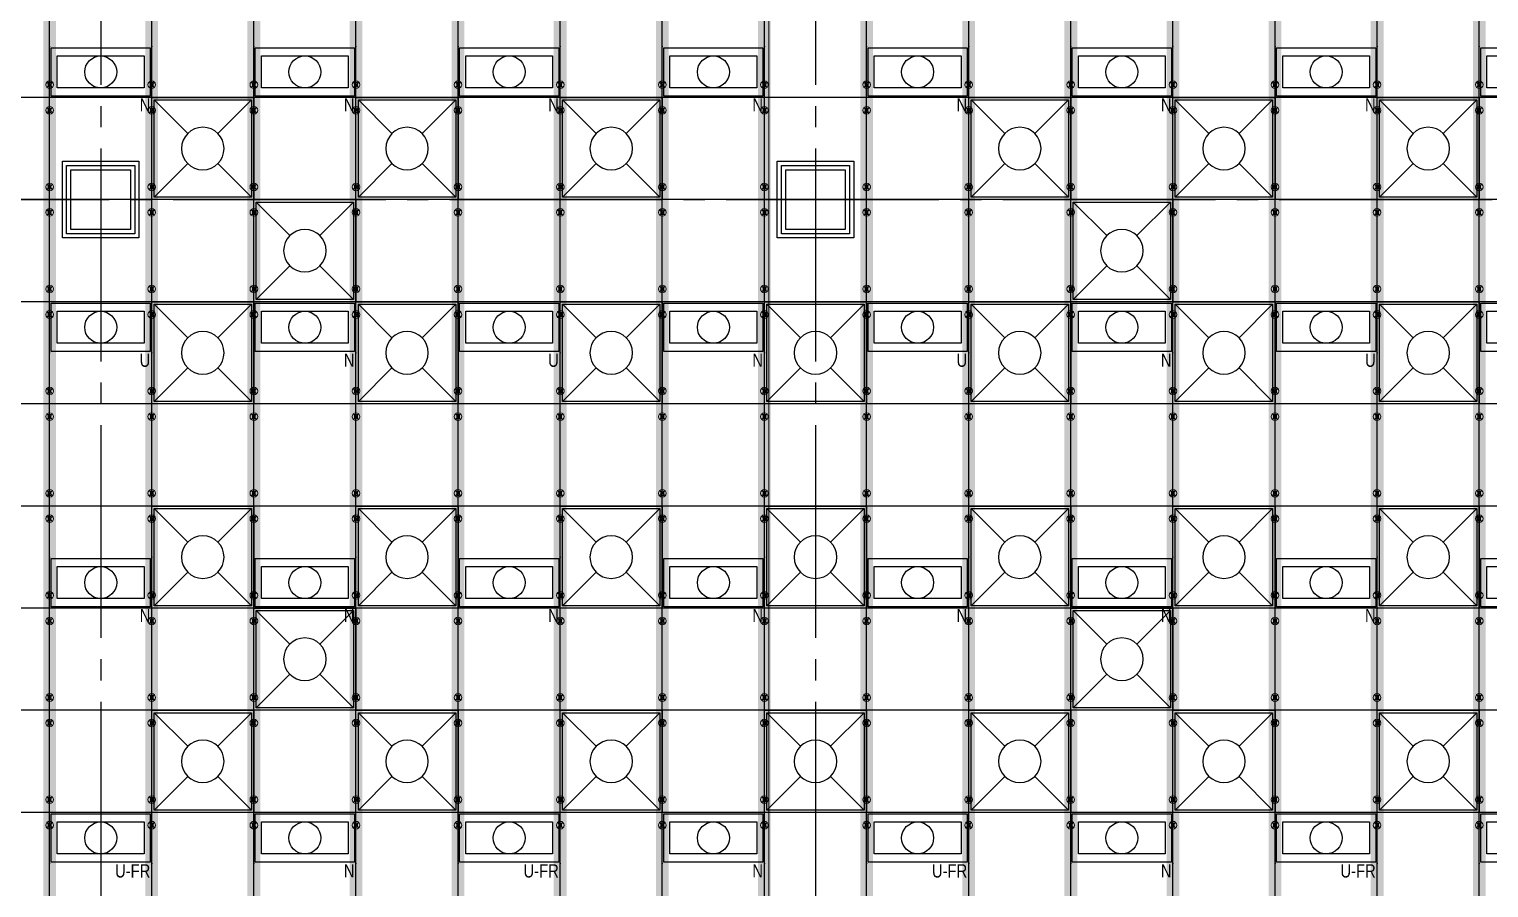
# Model space of a CAD drawing. Header units: millimetres. Extents: x -17313 to 27370, y -1010 to 13584.
# Drawn here: x 15036 to 16751, y 5191 to 6200 of the extents above; entities that cross this region are included whole.
import ezdxf
from ezdxf.enums import TextEntityAlignment as Align

# ---------------------------------------------------------------- set-up
doc = ezdxf.new("R2010")
doc.units = ezdxf.units.MM
doc.header["$LTSCALE"] = 100
doc.linetypes.add('X-S-FAB-L10$0$COL-CEN-LIN', pattern=[3.25, 2.5, -0.25, 0.25, -0.25])
for name, color, linetype in [('0-XREF', 7, 'Continuous'), ('188K-SM-03-F10-ARCH-CEIL-Y2257103$0$K-CEIL-4.2', 8, 'Continuous'), ('188K-SM-03-F10-ARCH-CEIL-Y2257103$0$K-CEIL-4.2-AREA', 8, 'Continuous'), ('188K-SM-03-F10-ARCH-CEIL-Y2257103$0$K-鋼構', 121, 'Continuous'), ('188K-SM-03-F10-ARCH-PA-Y2257103$0$K-P1S-4.2-單抗', 53, 'Continuous'), ('188K-SM-06-F10-ELEC-LIGHT-Y2257103$0$E-LIGHT(W)-N', 8, 'Continuous'), ('188K-SM-06-F10-ELEC-LIGHT-Y2257103$0$E-LIGHT(W)-U FR', 8, 'Continuous'), ('188K-SM-06-F10-ELEC-LIGHT-Y2257103$0$E-LIGHT(W)-U XLPE', 8, 'Continuous'), ('188K-SM-06-F10-HVAC-FFU-Y2257103$0$AC-FFU-ULPA', 4, 'Continuous'), ('X-S-FAB-L10$0$0-DIM-TXT', 8, 'Continuous'), ('X-S-FAB-L10$0$BLOCK', 8, 'Continuous'), ('X-S-FAB-L10$0$CCL', 8, 'X-S-FAB-L10$0$COL-CEN-LIN'), ('X-S-FAB-L10$0$COL-S', 8, 'Continuous'), ('X-S-FAB-L10$0$S-FNDN', 8, 'Continuous')]:
    doc.layers.add(name, color=color, linetype=linetype)
doc.layers.add('188K-SM-03-F10-ARCH-CEIL-Y2257103$0$K-吊點-標準', color=8, linetype='Continuous', lineweight=9)
doc.layers.add('188K-SM-06-F10-ELEC-LIGHT-Y2257103$0$Defpoints-CAS', color=8, linetype='Continuous', plot=False)
doc.styles.add('188K-SM-06-F10-ELEC-LIGHT-Y2257103$0$Standard', font='arial.ttf')
doc.styles.add('X-S-FAB-L10$0$CHINA', font='simplex.shx', dxfattribs={"width": 0.75, "bigfont": 'chineset.shx'})
doc.styles.add('X-S-FAB-L10$0$Standard', font='', dxfattribs={"width": 0.8})
doc.styles.add('X-S-FAB-L10$0$TG_NOTE_TEXT', font='simplex.shx', dxfattribs={"width": 0.75, "bigfont": 'chineset.shx'})
doc.styles.get('X-S-FAB-L10$0$Standard').set_extended_font_data('Microsoft JhengHei')

# ---------------------------------------------------------------- blocks, each defined once
blk = doc.blocks.new('188K-SM-06-F10-HVAC-FFU-Y2257103$0$H-FU-U-12x12')
for p, q in [((423, 777), (28, 1172)), ((777, 777), (1172, 1172)), ((28, 28), (423, 423)), ((1172, 28), (777, 423))]:
    blk.add_line(p, q)
blk.add_lwpolyline([(1172, 28), (1172, 1172), (28, 1172), (28, 28)], close=True)
blk.add_circle((600, 600), 250)
at = {"layer": 'DefPoints'}
blk.add_lwpolyline([(1200, 1200), (0, 1200), (0, 0), (1200, 0)], close=True, dxfattribs=at)
blk = doc.blocks.new('188K-SM-06-F10-HVAC-FFU-Y2257103')
at = {"layer": '188K-SM-06-F10-HVAC-FFU-Y2257103$0$AC-FFU-ULPA', "xscale": -0.09999999999999432, "yscale": 0.09999999999999432, "zscale": 0.09999999999999432}
for p in [(15300, 6000), (15540, 6000), (15780, 6000), (16260, 6000), (16500, 6000), (16740, 6000), (15420, 5880), (16380, 5880), (15300, 5760), (15540, 5760), (15780, 5760), (16020, 5760), (16260, 5760), (16500, 5760), (16740, 5760), (15300, 5520), (15540, 5520), (15780, 5520), (16020, 5520), (16260, 5520), (16500, 5520), (16740, 5520), (15420, 5400), (16380, 5400), (15300, 5280), (15540, 5280), (15780, 5280), (16020, 5280), (16260, 5280), (16500, 5280), (16740, 5280)]:
    blk.add_blockref('188K-SM-06-F10-HVAC-FFU-Y2257103$0$H-FU-U-12x12', p, dxfattribs=at)
blk = doc.blocks.new('X-S-FAB-L10$0$FAB2-L05')
at = {"layer": 'X-S-FAB-L10$0$CCL'}
for p, q in [((-11040, 11005), (-11040, 0)), ((-10200, 11005), (-10200, 0)), ((-26880, 6720), (1210, 6720))]:
    blk.add_line(p, q, dxfattribs=at)
at = {"layer": 'X-S-FAB-L10$0$COL-S'}
for points in [[(-11075, 6755), (-11005, 6755), (-11005, 6685), (-11075, 6685)], [(-10235, 6755), (-10165, 6755), (-10165, 6685), (-10235, 6685)]]:
    blk.add_lwpolyline(points, close=True, dxfattribs=at)
blk = doc.blocks.new('X-S-FAB-L10')
at = {"layer": 'X-S-FAB-L10$0$COL-S'}
for p, q in [((15085, 6035), (15155, 6035)), ((15085, 5965), (15085, 6035)), ((15155, 6035), (15155, 5965)), ((15925, 6035), (15995, 6035)), ((15925, 5965), (15925, 6035)), ((15995, 6035), (15995, 5965)), ((15155, 5965), (15085, 5965)), ((15995, 5965), (15925, 5965))]:
    blk.add_line(p, q, dxfattribs=at)
at = {"layer": 'X-S-FAB-L10$0$S-FNDN', "lineweight": 0, "flags": 128}
blk.add_lwpolyline([(11070, 4530), (11935, 4530), (11935, -55), (12665, -55), (12665, -270), (15175, -270), (15175, -55), (15905, -55), (15905, 4530), (16672.5, 4530), (16672.5, 5003), (15905, 5003), (15905, 9055), (11935, 9055), (11935, 5003), (11070, 5003)], close=True, dxfattribs=at)
at = {"layer": 'X-S-FAB-L10$0$BLOCK'}
blk.add_blockref('X-S-FAB-L10$0$FAB2-L05', (26160, -720), dxfattribs=at)
at = {"style": 'X-S-FAB-L10$0$TG_NOTE_TEXT', "width": 0.5, "flags": 1}
for p in [(7463.301, 9020), (18268.251, 8649), (11197.77, 4800.167), (16485.801, 4800.167), (25420.27, 2635), (13360, 320.001, 0), (7463.301, -33.333)]:
    blk.add_attdef('WH', text='', height=20, dxfattribs=at).set_placement(p, align=Align.BOTTOM_LEFT)
at = {"width": 0.5}
for style, p in [('X-S-FAB-L10$0$TG_NOTE_TEXT', (7585, 9020)), ('X-S-FAB-L10$0$TG_NOTE_TEXT', (18389.95, 8649)), ('X-S-FAB-L10$0$TG_NOTE_TEXT', (11117.5, 4813.5)), ('X-S-FAB-L10$0$TG_NOTE_TEXT', (16607.5, 4813.5)), ('X-S-FAB-L10$0$TG_NOTE_TEXT', (25350, 2635)), ('X-S-FAB-L10$0$Standard', (13129.375, 325.001, 0)), ('X-S-FAB-L10$0$TG_NOTE_TEXT', (7585, -20))]:
    blk.add_attdef('DESC', text='', height=10, dxfattribs=dict(at, style=style)).set_placement(p, align=Align.BOTTOM_LEFT)
for tag, style, p in [('TYPE', 'X-S-FAB-L10$0$TG_NOTE_TEXT', (7619.286, 9020)), ('NO', 'X-S-FAB-L10$0$TG_NOTE_TEXT', (7650.095, 9020)), ('TYPE', 'X-S-FAB-L10$0$TG_NOTE_TEXT', (18424.236, 8649)), ('NO', 'X-S-FAB-L10$0$TG_NOTE_TEXT', (18455.045, 8649)), ('NO', 'X-S-FAB-L10$0$TG_NOTE_TEXT', (11088.595, 4813.5)), ('TYPE', 'X-S-FAB-L10$0$TG_NOTE_TEXT', (11151.786, 4813.5)), ('TYPE', 'X-S-FAB-L10$0$TG_NOTE_TEXT', (16641.786, 4813.5)), ('NO', 'X-S-FAB-L10$0$TG_NOTE_TEXT', (16672.595, 4813.5)), ('NO', 'X-S-FAB-L10$0$TG_NOTE_TEXT', (25313, 2635)), ('TYPE', 'X-S-FAB-L10$0$TG_NOTE_TEXT', (25350, 2635)), ('NO', 'X-S-FAB-L10$0$Standard', (13100, 320.001, 0)), ('TYPE', 'X-S-FAB-L10$0$Standard', (13129.375, 320.001, 0)), ('TYPE', 'X-S-FAB-L10$0$TG_NOTE_TEXT', (7619.286, -20)), ('NO', 'X-S-FAB-L10$0$TG_NOTE_TEXT', (7650.095, -20))]:
    blk.add_attdef(tag, text='', height=10, dxfattribs=dict(at, style=style)).set_placement(p, align=Align.BOTTOM_RIGHT)
at = {"style": 'X-S-FAB-L10$0$TG_NOTE_TEXT', "width": 0.5, "flags": 1}
for rotation, p in [(180, (43, 7480)), (180, (943, 7480)), (90, (24310, 3717.77)), (270, (17080, 1711.699))]:
    blk.add_attdef('WH', text='', height=20, rotation=rotation, dxfattribs=at).set_placement(p, align=Align.BOTTOM_LEFT)
at = {"width": 0.5}
for rotation, style, p in [(180, 'X-S-FAB-L10$0$Standard', (317.625, 7480)), (180, 'X-S-FAB-L10$0$Standard', (1217.625, 7480)), (90, 'X-S-FAB-L10$0$TG_NOTE_TEXT', (24310, 3647.5)), (270, 'X-S-FAB-L10$0$TG_NOTE_TEXT', (17080, 1605))]:
    blk.add_attdef('DESC', text='', height=10, rotation=rotation, dxfattribs=dict(at, style=style)).set_placement(p, align=Align.BOTTOM_LEFT)
for tag, rotation, style, p in [('TYPE', 180, 'X-S-FAB-L10$0$Standard', (317.625, 7480)), ('NO', 180, 'X-S-FAB-L10$0$Standard', (347, 7480)), ('TYPE', 180, 'X-S-FAB-L10$0$Standard', (1217.625, 7480)), ('NO', 180, 'X-S-FAB-L10$0$Standard', (1247, 7480)), ('TYPE', 90, 'X-S-FAB-L10$0$TG_NOTE_TEXT', (24310, 3647.5)), ('NO', 90, 'X-S-FAB-L10$0$TG_NOTE_TEXT', (24310, 3610.5)), ('TYPE', 270, 'X-S-FAB-L10$0$TG_NOTE_TEXT', (17080, 1605)), ('NO', 270, 'X-S-FAB-L10$0$TG_NOTE_TEXT', (17080, 1573))]:
    blk.add_attdef(tag, text='', height=10, rotation=rotation, dxfattribs=dict(at, style=style)).set_placement(p, align=Align.BOTTOM_RIGHT)
at = {"layer": 'X-S-FAB-L10$0$0-DIM-TXT', "style": 'X-S-FAB-L10$0$CHINA', "width": 0.75}
for p in [(667.414, 7855.1, -2689.4), (22627.353, 6728.814), (25644.722, 6728.814), (24778.787, 5569.051), (1118.252, 4980), (417.801, 4594.623), (23874.84, 4355), (22927.43, 4330.122), (23749.869, 3901.367), (417.801, 3765.236), (1118.252, 3730), (417.801, 3115.79), (536.882, 2227.832), (16908.994, 1782.652), (888.445, 880.466), (16977.43, 750), (18878.841, 750), (25641.221, 553.233), (21364.03, 526.894)]:
    blk.add_attdef('HIG', text='', height=80, dxfattribs=at).set_placement(p, align=Align.MIDDLE_LEFT)
blk = doc.blocks.new('188K-SM-03-F10-ARCH-CEIL-Y2257103$0$A$C2CA95053')
h = blk.add_hatch(color=256)
edge = h.paths.add_edge_path()
edge.add_arc((0, 0), 0.5, 0, 360)
for p, q in [((3.2, 3.2), (-3.2, -3.2)), ((3.2, -3.2), (-3.2, 3.2))]:
    blk.add_line(p, q)
blk.add_lwpolyline([(-1.6, 2.5), (-1.6, -2.5), (1.6, -2.5), (1.6, 2.5)], close=True)
for radius in [4.5, 0.5]:
    blk.add_circle((0, 0), radius)
blk = doc.blocks.new('188K-SM-03-F10-ARCH-CEIL-Y2257103$0$天花板吊點-附調整片 - 3_8_螺桿吊架 100 mm 高調整片-V1-1FL')
blk.add_blockref('188K-SM-03-F10-ARCH-CEIL-Y2257103$0$A$C2CA95053', (0, 0))
blk = doc.blocks.new('188K-SM-03-F10-ARCH-CEIL-Y2257103')
at = {"layer": '188K-SM-03-F10-ARCH-CEIL-Y2257103$0$K-CEIL-4.2'}
for p, q in [((15060, 312.7), (15060, 8632.2)), ((15180, 312.7), (15180, 8632.2)), ((15300, 312.7), (15300, 8632.2)), ((15420, 312.7), (15420, 8632.2)), ((15540, 312.7), (15540, 8632.2)), ((15660, 312.7), (15660, 8632.2)), ((15780, 312.7), (15780, 8632.2)), ((15900, 312.7), (15900, 8632.2)), ((16020, 4843.5), (16020, 8632.2)), ((16140, 4843.5), (16140, 8632.2)), ((16260, 4843.5), (16260, 8632.2)), ((16380, 4843.5), (16380, 8632.2)), ((16500, 4843.5), (16500, 8632.2)), ((16620, 4843.5), (16620, 8632.2)), ((16740, 312.7), (16740, 8632.2)), ((21181.7, 6120), (1847.7, 6120)), ((21180, 6000), (1847.7, 6000)), ((24297.2, 5880), (1847.7, 5880)), ((24297.2, 5760), (1847.7, 5760)), ((24297.2, 5640), (1847.7, 5640)), ((23572.2, 5520), (1847.7, 5520)), ((23572.2, 5400), (1847.7, 5400)), ((23572.2, 5280), (1847.7, 5280))]:
    blk.add_line(p, q, dxfattribs=at)
at = {"layer": '188K-SM-03-F10-ARCH-CEIL-Y2257103$0$K-CEIL-4.2-AREA'}
for points in [[(15085, 6035), (15155, 6035), (15155, 5965), (15085, 5965)], [(15925, 6035), (15995, 6035), (15995, 5965), (15925, 5965)]]:
    blk.add_lwpolyline(points, close=True, dxfattribs=at)
at = {"layer": '188K-SM-03-F10-ARCH-CEIL-Y2257103$0$K-鋼構', "const_width": 15, "elevation": 0}
for points in [[(15180, 9007.5), (15180, 230)], [(15300, 9007.5), (15300, 230)], [(15420, 9007.5), (15420, 230)], [(15060, 8769.9), (15060, 230)], [(15540, 8769.9), (15540, 230)], [(15660, 8769.9), (15660, 230)], [(15780, 8769.9), (15780, 230)], [(15900, 8769.9), (15900, 230)], [(16020, 8769.9), (16020, 4843.5)], [(16140, 8769.9), (16140, 4843.5)], [(16260, 8769.9), (16260, 4843.5)], [(16380, 8769.9), (16380, 4843.5)], [(16500, 8769.9), (16500, 4843.5)], [(16620, 8769.9), (16620, 4843.5)], [(16740, 8769.9), (16740, 230)]]:
    blk.add_lwpolyline(points, dxfattribs=at)
at = {"layer": '188K-SM-03-F10-ARCH-CEIL-Y2257103$0$K-吊點-標準', "color": 170, "lineweight": 18, "rotation": 179.9999999999997}
for p in [(15060, 6135), (15180, 6135), (15300, 6135), (15420, 6135), (15540, 6135), (15660, 6135), (15780, 6135), (15900, 6135), (16020, 6135), (16140, 6135), (16260, 6135), (16380, 6135), (16500, 6135), (16620, 6135), (16740, 6135), (15060, 6105), (15180, 6105), (15300, 6105), (15420, 6105), (15540, 6105), (15660, 6105), (15780, 6105), (15900, 6105), (16020, 6105), (16140, 6105), (16260, 6105), (16380, 6105), (16500, 6105), (16620, 6105), (16740, 6105), (15060, 6015), (15180, 6015), (15300, 6015), (15420, 6015), (15540, 6015), (15660, 6015), (15780, 6015), (15900, 6015), (16020, 6015), (16140, 6015), (16260, 6015), (16380, 6015), (16500, 6015), (16620, 6015), (16740, 6015), (15060, 5985), (15180, 5985), (15300, 5985), (15420, 5985), (15540, 5985), (15660, 5985), (15780, 5985), (15900, 5985), (16020, 5985), (16140, 5985), (16260, 5985), (16380, 5985), (16500, 5985), (16620, 5985), (16740, 5985), (15060, 5895), (15180, 5895), (15300, 5895), (15420, 5895), (15540, 5895), (15660, 5895), (15780, 5895), (15900, 5895), (16020, 5895), (16140, 5895), (16260, 5895), (16380, 5895), (16500, 5895), (16620, 5895), (16740, 5895), (15060, 5865), (15180, 5865), (15300, 5865), (15420, 5865), (15540, 5865), (15660, 5865), (15780, 5865), (15900, 5865), (16020, 5865), (16140, 5865), (16260, 5865), (16380, 5865), (16500, 5865), (16620, 5865), (16740, 5865), (15060, 5775), (15180, 5775), (15300, 5775), (15420, 5775), (15540, 5775), (15660, 5775), (15780, 5775), (15900, 5775), (16020, 5775), (16140, 5775), (16260, 5775), (16380, 5775), (16500, 5775), (16620, 5775), (16740, 5775), (15060, 5745), (15180, 5745), (15300, 5745), (15420, 5745), (15540, 5745), (15660, 5745), (15780, 5745), (15900, 5745), (16020, 5745), (16140, 5745), (16260, 5745), (16380, 5745), (16500, 5745), (16620, 5745), (16740, 5745), (15060, 5655), (15180, 5655), (15300, 5655), (15420, 5655), (15540, 5655), (15660, 5655), (15780, 5655), (15900, 5655), (16020, 5655), (16140, 5655), (16260, 5655), (16380, 5655), (16500, 5655), (16620, 5655), (16740, 5655), (15060, 5625), (15180, 5625), (15300, 5625), (15420, 5625), (15540, 5625), (15660, 5625), (15780, 5625), (15900, 5625), (16020, 5625), (16140, 5625), (16260, 5625), (16380, 5625), (16500, 5625), (16620, 5625), (16740, 5625), (15060, 5535), (15180, 5535), (15300, 5535), (15420, 5535), (15540, 5535), (15660, 5535), (15780, 5535), (15900, 5535), (16020, 5535), (16140, 5535), (16260, 5535), (16380, 5535), (16500, 5535), (16620, 5535), (16740, 5535), (15060, 5505), (15180, 5505), (15300, 5505), (15420, 5505), (15540, 5505), (15660, 5505), (15780, 5505), (15900, 5505), (16020, 5505), (16140, 5505), (16260, 5505), (16380, 5505), (16500, 5505), (16620, 5505), (16740, 5505), (15060, 5415), (15180, 5415), (15300, 5415), (15420, 5415), (15540, 5415), (15660, 5415), (15780, 5415), (15900, 5415), (16020, 5415), (16140, 5415), (16260, 5415), (16380, 5415), (16500, 5415), (16620, 5415), (16740, 5415), (15060, 5385), (15180, 5385), (15300, 5385), (15420, 5385), (15540, 5385), (15660, 5385), (15780, 5385), (15900, 5385), (16020, 5385), (16140, 5385), (16260, 5385), (16380, 5385), (16500, 5385), (16620, 5385), (16740, 5385), (15060, 5295), (15180, 5295), (15300, 5295), (15420, 5295), (15540, 5295), (15660, 5295), (15780, 5295), (15900, 5295), (16020, 5295), (16140, 5295), (16260, 5295), (16380, 5295), (16500, 5295), (16620, 5295), (16740, 5295), (15060, 5265), (15180, 5265), (15300, 5265), (15420, 5265), (15540, 5265), (15660, 5265), (15780, 5265), (15900, 5265), (16020, 5265), (16140, 5265), (16260, 5265), (16380, 5265), (16500, 5265), (16620, 5265), (16740, 5265)]:
    blk.add_blockref('188K-SM-03-F10-ARCH-CEIL-Y2257103$0$天花板吊點-附調整片 - 3_8_螺桿吊架 100 mm 高調整片-V1-1FL', p, dxfattribs=at)
blk = doc.blocks.new('188K-SM-03-F10-ARCH-PA-Y2257103')
at = {"layer": '188K-SM-03-F10-ARCH-PA-Y2257103$0$K-P1S-4.2-單抗'}
for points in [[(15075, 6045), (15165, 6045), (15165, 5955), (15075, 5955)], [(15080, 6040), (15160, 6040), (15160, 5960), (15080, 5960)], [(15915, 6045), (16005, 6045), (16005, 5955), (15915, 5955)], [(15920, 6040), (16000, 6040), (16000, 5960), (15920, 5960)]]:
    blk.add_lwpolyline(points, close=True, dxfattribs=at)
blk = doc.blocks.new('*U312')
for points in [[(-58.3, -28.3), (-58.3, 28.3), (58.3, 28.3), (58.3, -28.3)], [(-51, -18.8), (-51, 18.8), (51, 18.8), (51, -18.8)]]:
    blk.add_lwpolyline(points, close=True)
blk.add_circle((0, 0), 18.8)
at = {"layer": '188K-SM-06-F10-ELEC-LIGHT-Y2257103$0$Defpoints-CAS'}
for p in [(-60, 30), (60, 30), (-60, -30), (60, -30)]:
    blk.add_point(p, dxfattribs=at)
at = {"style": '188K-SM-06-F10-ELEC-LIGHT-Y2257103$0$Standard', "width": 0.8}
blk.add_text('N', height=15.5, dxfattribs=at).set_placement((58.3, -38.7), align=Align.MIDDLE_RIGHT)
blk = doc.blocks.new('*U311')
for points in [[(-58.3, -28.3), (-58.3, 28.3), (58.3, 28.3), (58.3, -28.3)], [(-51, -18.8), (-51, 18.8), (51, 18.8), (51, -18.8)]]:
    blk.add_lwpolyline(points, close=True)
blk.add_circle((0, 0), 18.8)
at = {"layer": '188K-SM-06-F10-ELEC-LIGHT-Y2257103$0$Defpoints-CAS'}
for p in [(-60, 30), (60, 30), (-60, -30), (60, -30)]:
    blk.add_point(p, dxfattribs=at)
at = {"style": '188K-SM-06-F10-ELEC-LIGHT-Y2257103$0$Standard', "width": 0.8}
blk.add_text('U', height=15.5, dxfattribs=at).set_placement((58.3, -38.7), align=Align.MIDDLE_RIGHT)
blk = doc.blocks.new('*U303')
for points in [[(-58.3, -28.3), (-58.3, 28.3), (58.3, 28.3), (58.3, -28.3)], [(-51, -18.8), (-51, 18.8), (51, 18.8), (51, -18.8)]]:
    blk.add_lwpolyline(points, close=True)
blk.add_circle((0, 0), 18.8)
at = {"layer": '188K-SM-06-F10-ELEC-LIGHT-Y2257103$0$Defpoints-CAS'}
for p in [(-60, 30), (60, 30), (-60, -30), (60, -30)]:
    blk.add_point(p, dxfattribs=at)
at = {"style": '188K-SM-06-F10-ELEC-LIGHT-Y2257103$0$Standard', "width": 0.8}
blk.add_text('U-FR', height=15.53, dxfattribs=at).set_placement((58.3, -38.7), align=Align.MIDDLE_RIGHT)
blk = doc.blocks.new('188K-SM-06-F10-ELEC-LIGHT-Y2257103')
at = {"layer": '188K-SM-06-F10-ELEC-LIGHT-Y2257103$0$E-LIGHT(W)-N'}
for p in [(15120, 6150), (15360, 6150), (15600, 6150), (15840, 6150), (16080, 6150), (16320, 6150), (16560, 6150), (16800, 6150), (15360, 5850), (15840, 5850), (16320, 5850), (16800, 5850), (15120, 5550), (15360, 5550), (15600, 5550), (15840, 5550), (16080, 5550), (16320, 5550), (16560, 5550), (16800, 5550), (15360, 5250), (15840, 5250), (16320, 5250), (16800, 5250)]:
    blk.add_blockref('*U312', p, dxfattribs=at)
at = {"layer": '188K-SM-06-F10-ELEC-LIGHT-Y2257103$0$E-LIGHT(W)-U FR'}
for p in [(15120, 5250), (15600, 5250), (16080, 5250), (16560, 5250)]:
    blk.add_blockref('*U303', p, dxfattribs=at)
at = {"layer": '188K-SM-06-F10-ELEC-LIGHT-Y2257103$0$E-LIGHT(W)-U XLPE'}
for p in [(15120, 5850), (15600, 5850), (16080, 5850), (16560, 5850)]:
    blk.add_blockref('*U311', p, dxfattribs=at)

msp = doc.modelspace()

# ---------------------------------------------------------------- block references
at = {"layer": '0-XREF'}
for name in ['188K-SM-06-F10-HVAC-FFU-Y2257103', 'X-S-FAB-L10', '188K-SM-06-F10-ELEC-LIGHT-Y2257103', '188K-SM-03-F10-ARCH-PA-Y2257103', '188K-SM-03-F10-ARCH-CEIL-Y2257103']:
    msp.add_blockref(name, (0, 0), dxfattribs=at)

doc.saveas('drawing.dxf')
